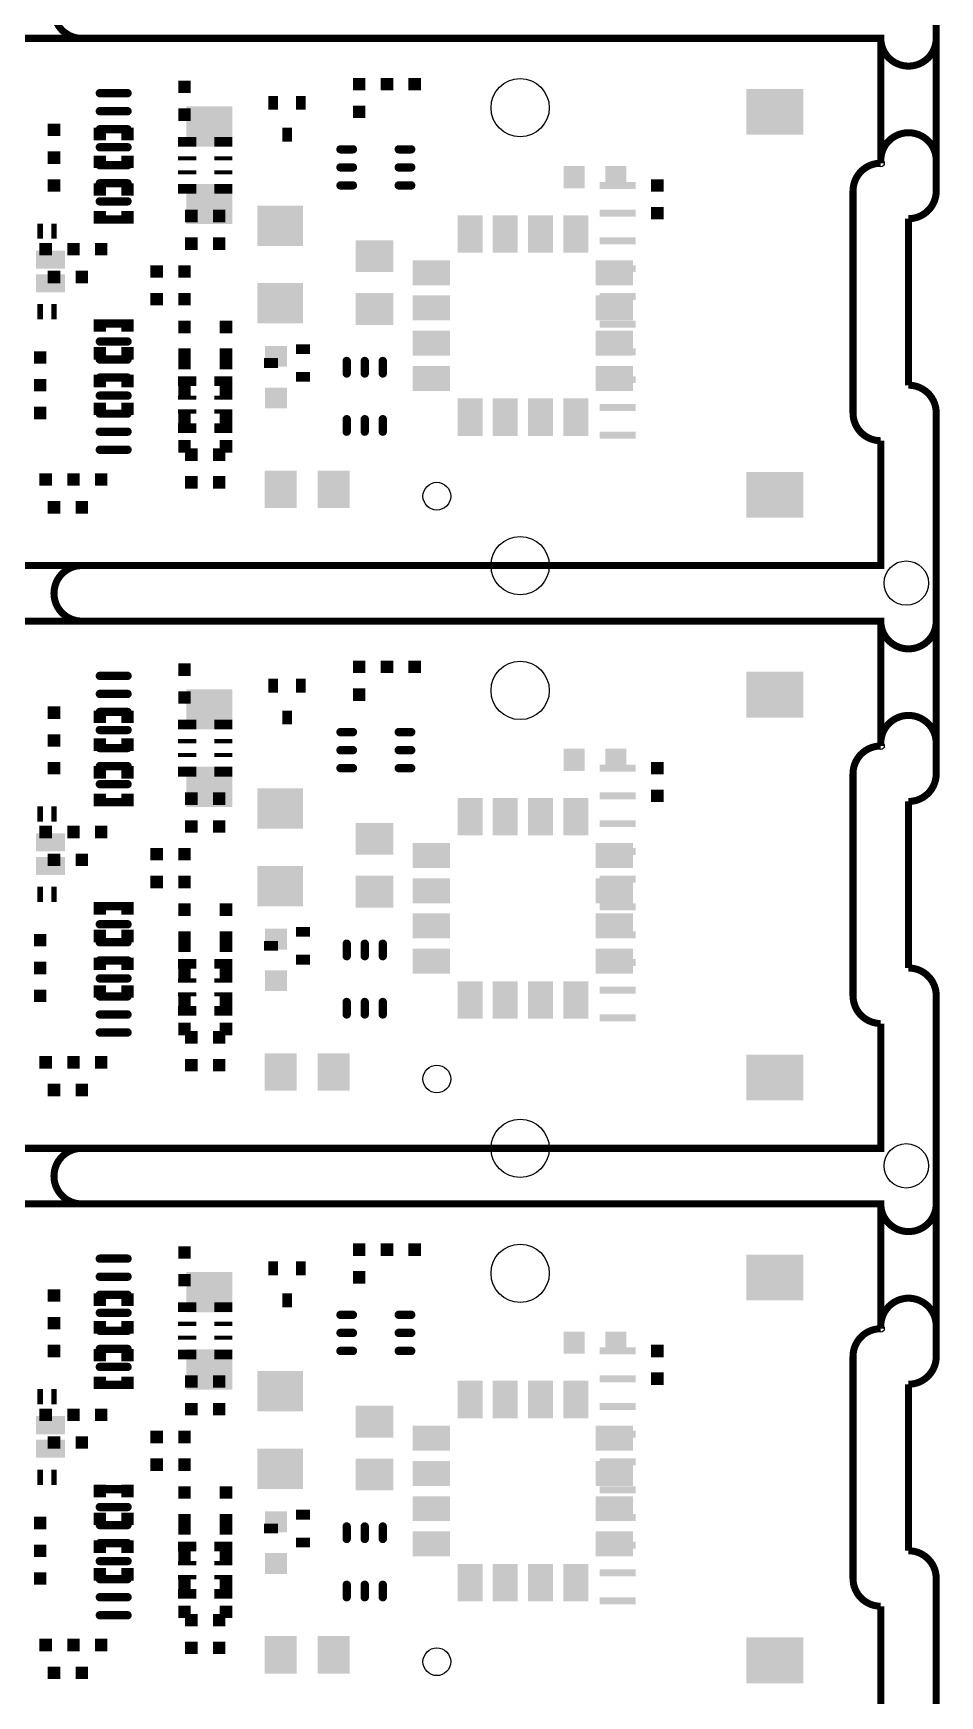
# Model space of a CAD drawing. Header units: inches. Extents: x -27 to 277, y -39 to 189.
# Drawn here: x 87.5 to 120.1, y 24.3 to 84.2 of the extents above; entities that cross this region are included whole.
import ezdxf

# ---------------------------------------------------------------- set-up
doc = ezdxf.new("R2010")
doc.units = ezdxf.units.IN
doc.header["$MEASUREMENT"] = 0
doc.layers.get('0').update_dxf_attribs({"color": 1})
for name, color, linetype in [('11_SPB', 52, 'Continuous'), ('12_SPT', 92, 'Continuous'), ('5_OL', 132, 'Continuous')]:
    doc.layers.add(name, color=color, linetype=linetype)

# ---------------------------------------------------------------- blocks, each defined once
blk = doc.blocks.new('D43ROUND0_254X0_254')
blk.add_circle((0, 0), 0.127)
blk = doc.blocks.new('D44ROUND2_10058X2_10058')
blk.add_circle((0, 0), 1.05)
blk = doc.blocks.new('D47ROUND1_6002X1_6002')
blk.add_circle((0, 0), 0.8)
blk = doc.blocks.new('D178OBLONG1_3X0_3', base_point=(0.65, 0.15))
at = {"const_width": 0.15}
blk.add_lwpolyline([(0.15, 0.225, 1), (0.15, 0.075), (1.15, 0.075, 1), (1.15, 0.225), (0.15, 0.225)], format="xyb", dxfattribs=at)
blk = doc.blocks.new('D177SQUARE0_45001X0_45001')
blk.add_solid([(-0.225005, -0.225005), (0.225005, -0.225005), (-0.225005, 0.225005), (0.225005, 0.225005)])
blk = doc.blocks.new('D181RECTANGLE0_65001X0_15001')
blk.add_solid([(-0.325005, -0.075005), (0.325005, -0.075005), (-0.325005, 0.075005), (0.325005, 0.075005)])
blk = doc.blocks.new('D182RECTANGLE0_65001X0_35001')
blk.add_solid([(-0.325005, -0.175005), (0.325005, -0.175005), (-0.325005, 0.175005), (0.325005, 0.175005)])
blk = doc.blocks.new('D183OBLONG0_75001X0_3', base_point=(0.375, 0.15))
at = {"const_width": 0.15}
blk.add_lwpolyline([(0.15, 0.225, 1), (0.15, 0.075), (0.60001, 0.075, 1), (0.60001, 0.225), (0.15, 0.225)], format="xyb", dxfattribs=at)
blk = doc.blocks.new('D185RECTANGLE1_15001X1_35001')
blk.add_solid([(-0.575005, -0.675005), (0.575005, -0.675005), (-0.575005, 0.675005), (0.575005, 0.675005)])
blk = doc.blocks.new('D188OBLONG0_3X0_75001', base_point=(0.15, 0.375))
at = {"const_width": 0.15}
blk.add_lwpolyline([(0.075, 0.15, 1), (0.225, 0.15), (0.225, 0.60001, 1), (0.075, 0.60001), (0.075, 0.15)], format="xyb", dxfattribs=at)
blk = doc.blocks.new('D191RECTANGLE1_65001X1_45001')
blk.add_solid([(-0.825005, -0.725005), (0.825005, -0.725005), (-0.825005, 0.725005), (0.825005, 0.725005)])
blk = doc.blocks.new('D192RECTANGLE1_35001X1_15001')
blk.add_solid([(-0.675005, -0.575005), (0.675005, -0.575005), (-0.675005, 0.575005), (0.675005, 0.575005)])
blk = doc.blocks.new('D193RECTANGLE0_5X0_35001')
blk.add_solid([(-0.25, -0.175005), (0.25, -0.175005), (-0.25, 0.175005), (0.25, 0.175005)])
blk = doc.blocks.new('D184RECTANGLE0_75001X0_8')
blk.add_solid([(-0.375005, -0.4), (0.375005, -0.4), (-0.375005, 0.4), (0.375005, 0.4)])
blk = doc.blocks.new('D196RECTANGLE0_9X1_35001')
blk.add_solid([(-0.45, -0.675005), (0.45, -0.675005), (-0.45, 0.675005), (0.45, 0.675005)])
blk = doc.blocks.new('D197RECTANGLE1_35001X0_9')
blk.add_solid([(-0.675005, -0.45), (0.675005, -0.45), (-0.675005, 0.45), (0.675005, 0.45)])
blk = doc.blocks.new('D198RECTANGLE0_35001X0_5')
blk.add_solid([(-0.175005, -0.25), (0.175005, -0.25), (-0.175005, 0.25), (0.175005, 0.25)])
blk = doc.blocks.new('D45ROUND1X1')
blk.add_circle((0, 0), 0.5)
blk = doc.blocks.new('D203RECTANGLE0_2X0_55001')
blk.add_solid([(-0.1, -0.275005), (0.1, -0.275005), (-0.1, 0.275005), (0.1, 0.275005)])
blk = doc.blocks.new('D204RECTANGLE2_05001X1_65001')
blk.add_solid([(-1.025005, -0.825005), (1.025005, -0.825005), (-1.025005, 0.825005), (1.025005, 0.825005)])
blk = doc.blocks.new('D205RECTANGLE1_3X0_25001')
blk.add_solid([(-0.65, -0.125005), (0.65, -0.125005), (-0.65, 0.125005), (0.65, 0.125005)])
blk = doc.blocks.new('D179RECTANGLE0_8X0_75001')
blk.add_solid([(-0.4, -0.375005), (0.4, -0.375005), (-0.4, 0.375005), (0.4, 0.375005)])
blk = doc.blocks.new('D211RECTANGLE1_05001X0_65001')
blk.add_solid([(-0.525005, -0.325005), (0.525005, -0.325005), (-0.525005, 0.325005), (0.525005, 0.325005)])

msp = doc.modelspace()

# ---------------------------------------------------------------- linework, layer by layer
at = {"layer": '5_OL', "const_width": 0.254}
for points in [[(119.99976, 91.50096), (119.99976, 78.50124)], [(118.00078, 79.49946), (118.00078, 84.00034), (26.08072, 84.00034), (26.08072, 81.50098)], [(118.00078, 79.49946), (118.00078, 84.00034), (26.08072, 84.00034), (26.08072, 81.50098)], [(117.00002, 70.50024), (117.00002, 78.50124)], [(117.00002, 70.50024), (117.00002, 78.4987)], [(118.999, 77.50048), (118.999, 71.501)], [(119.99976, 70.50024), (119.99976, 57.50052)], [(11.0998, 66.29908), (11.0998, 65.00114), (118.00078, 65.00114), (118.00078, 69.49948)], [(11.0998, 66.29908), (11.0998, 65.00114), (118.00078, 65.00114), (118.00078, 69.49948)], [(118.00078, 58.49874), (118.00078, 62.99962), (26.08072, 62.99962), (26.08072, 60.50026)], [(118.00078, 58.49874), (118.00078, 62.99962), (26.08072, 62.99962), (26.08072, 60.50026)], [(117.00002, 49.49952), (117.00002, 57.50052)], [(117.00002, 49.49952), (117.00002, 57.50052)], [(118.999, 56.49976), (118.999, 50.50028)], [(119.99976, 49.49952), (119.99976, 36.4998)], [(11.0998, 45.3009), (11.0998, 44.00042), (118.00078, 44.00042), (118.00078, 48.49876)], [(11.0998, 45.3009), (11.0998, 44.00042), (118.00078, 44.00042), (118.00078, 48.49876)], [(118.00078, 37.50056), (118.00078, 41.9989), (26.08072, 41.9989), (26.08072, 39.49954)], [(118.00078, 37.50056), (118.00078, 41.9989), (26.08072, 41.9989), (26.08072, 39.49954)], [(117.00002, 28.4988), (117.00002, 36.4998)], [(117.00002, 28.4988), (117.00002, 36.4998)], [(118.999, 35.49904), (118.999, 29.49956)], [(119.99976, 28.4988), (119.99976, 15.49908)], [(11.0998, 24.30018), (11.0998, 22.9997), (118.00078, 22.9997), (118.00078, 27.50058)], [(11.0998, 24.30018), (11.0998, 22.9997), (118.00078, 22.9997), (118.00078, 27.50058)]]:
    msp.add_lwpolyline(points, dxfattribs=at)
for points in [[(89.19972, 84.00034, -0.414214), (88.19896, 85.0011)], [(118.999, 82.99958, -0.414214), (118.00078, 84.00034)], [(119.99976, 84.00034, -0.414214), (118.999, 82.99958)], [(118.00078, 79.60106, -0.413469), (118.999, 80.59928)], [(118.999, 80.59928, -0.41347), (119.99976, 79.60106)], [(117.00002, 78.4987, -0.414214), (118.00078, 79.49946)], [(117.00002, 78.50124, -0.414214), (118.00078, 79.49946)], [(119.99976, 78.50124, -0.414214), (118.999, 77.50048)], [(118.999, 71.501, -0.414214), (119.99976, 70.50024)], [(118.00078, 69.49948, -0.414214), (117.00002, 70.50024)], [(118.00078, 69.49948, -0.414214), (117.00002, 70.50024)], [(88.19896, 64.00038, -0.414214), (89.19972, 65.00114)], [(89.19972, 62.99962, -0.414214), (88.19896, 64.00038)], [(118.999, 61.99886, -0.414214), (118.00078, 62.99962)], [(119.99976, 62.99962, -0.414214), (118.999, 61.99886)], [(118.00078, 58.60034, -0.41347), (118.999, 59.6011)], [(118.999, 59.6011, -0.414214), (119.99976, 58.60034)], [(117.00002, 57.50052, -0.414214), (118.00078, 58.49874)], [(117.00002, 57.50052, -0.414214), (118.00078, 58.49874)], [(119.99976, 57.50052, -0.414214), (118.999, 56.49976)], [(118.999, 50.50028, -0.414214), (119.99976, 49.49952)], [(118.00078, 48.49876, -0.414214), (117.00002, 49.49952)], [(118.00078, 48.49876, -0.414214), (117.00002, 49.49952)], [(88.19896, 42.99966, -0.414214), (89.19972, 44.00042)], [(89.19972, 41.9989, -0.414214), (88.19896, 42.99966)], [(118.999, 41.00068, -0.413469), (118.00078, 41.9989)], [(119.99976, 41.9989, -0.414214), (118.999, 41.00068)], [(118.00078, 37.59962, -0.41347), (118.999, 38.60038)], [(118.999, 38.60038, -0.414214), (119.99976, 37.59962)], [(117.00002, 36.4998, -0.414214), (118.00078, 37.50056)], [(117.00002, 36.4998, -0.414214), (118.00078, 37.50056)], [(119.99976, 36.4998, -0.414214), (118.999, 35.49904)], [(118.999, 29.49956, -0.414214), (119.99976, 28.4988)], [(118.00078, 27.50058, -0.41347), (117.00002, 28.4988)], [(118.00078, 27.50058, -0.41347), (117.00002, 28.4988)]]:
    msp.add_lwpolyline(points, format="xyb", dxfattribs=at)

# ---------------------------------------------------------------- block references
at = {"layer": '11_SPB'}
for name, p in [('D178OBLONG1_3X0_3', (90.35034, 82.02422)), ('D177SQUARE0_45001X0_45001', (92.9005, 82.25028)), ('D177SQUARE0_45001X0_45001', (99.1997, 82.34934)), ('D177SQUARE0_45001X0_45001', (100.20046, 82.34934)), ('D177SQUARE0_45001X0_45001', (101.20122, 82.34934)), ('D178OBLONG1_3X0_3', (90.35034, 81.37398)), ('D198RECTANGLE0_35001X0_5', (96.1009, 81.6737)), ('D198RECTANGLE0_35001X0_5', (97.09912, 81.6737)), ('D177SQUARE0_45001X0_45001', (99.1997, 81.35112)), ('D177SQUARE0_45001X0_45001', (92.9005, 81.24952)), ('D178OBLONG1_3X0_3', (90.35034, 80.72374)), ('D182RECTANGLE0_65001X0_35001', (92.99956, 80.27416)), ('D182RECTANGLE0_65001X0_35001', (94.30004, 80.27416)), ('D198RECTANGLE0_35001X0_5', (96.59874, 80.52562)), ('D178OBLONG1_3X0_3', (90.35034, 80.07604)), ('D181RECTANGLE0_65001X0_15001', (92.99956, 79.67472)), ('D181RECTANGLE0_65001X0_15001', (94.30004, 79.67472)), ('D183OBLONG0_75001X0_3', (98.75012, 79.99984)), ('D183OBLONG0_75001X0_3', (100.8507, 79.99984)), ('D178OBLONG1_3X0_3', (90.35034, 79.4258)), ('D181RECTANGLE0_65001X0_15001', (92.99956, 79.17434)), ('D181RECTANGLE0_65001X0_15001', (94.30004, 79.17434)), ('D183OBLONG0_75001X0_3', (98.75012, 79.3496)), ('D183OBLONG0_75001X0_3', (100.8507, 79.3496)), ('D184RECTANGLE0_75001X0_8', (106.94924, 78.99908)), ('D184RECTANGLE0_75001X0_8', (108.45038, 78.99908)), ('D178OBLONG1_3X0_3', (90.35034, 78.77556)), ('D182RECTANGLE0_65001X0_35001', (92.99956, 78.5749)), ('D182RECTANGLE0_65001X0_35001', (94.30004, 78.5749)), ('D183OBLONG0_75001X0_3', (98.75012, 78.69936)), ('D183OBLONG0_75001X0_3', (100.8507, 78.69936)), ('D177SQUARE0_45001X0_45001', (109.94898, 78.69936)), ('D178OBLONG1_3X0_3', (90.35034, 78.12532)), ('D191RECTANGLE1_65001X1_45001', (96.34982, 77.24648)), ('D177SQUARE0_45001X0_45001', (109.94898, 77.70114)), ('D178OBLONG1_3X0_3', (90.35034, 77.47508)), ('D177SQUARE0_45001X0_45001', (93.14942, 77.59954)), ('D177SQUARE0_45001X0_45001', (94.15018, 77.59954)), ('D196RECTANGLE0_9X1_35001', (103.19512, 76.9493)), ('D196RECTANGLE0_9X1_35001', (104.46512, 76.9493)), ('D196RECTANGLE0_9X1_35001', (105.73512, 76.9493)), ('D196RECTANGLE0_9X1_35001', (107.00512, 76.9493)), ('D177SQUARE0_45001X0_45001', (93.14942, 76.59878)), ('D177SQUARE0_45001X0_45001', (94.15018, 76.59878)), ('D192RECTANGLE1_35001X1_15001', (99.75088, 76.15174)), ('D177SQUARE0_45001X0_45001', (87.89924, 76.40066)), ('D177SQUARE0_45001X0_45001', (88.9, 76.40066)), ('D177SQUARE0_45001X0_45001', (89.90076, 76.40066)), ('D177SQUARE0_45001X0_45001', (88.19896, 75.3999)), ('D177SQUARE0_45001X0_45001', (89.19972, 75.3999)), ('D177SQUARE0_45001X0_45001', (91.89974, 75.60056)), ('D177SQUARE0_45001X0_45001', (92.9005, 75.60056)), ('D197RECTANGLE1_35001X0_9', (101.80066, 75.55484)), ('D197RECTANGLE1_35001X0_9', (108.39958, 75.55484)), ('D191RECTANGLE1_65001X1_45001', (96.34982, 74.45248)), ('D177SQUARE0_45001X0_45001', (91.89974, 74.5998)), ('D177SQUARE0_45001X0_45001', (92.9005, 74.5998)), ('D192RECTANGLE1_35001X1_15001', (99.75088, 74.24674)), ('D197RECTANGLE1_35001X0_9', (101.80066, 74.28484)), ('D197RECTANGLE1_35001X0_9', (108.39958, 74.28484)), ('D178OBLONG1_3X0_3', (90.35034, 73.72604)), ('D177SQUARE0_45001X0_45001', (92.9005, 73.59904)), ('D177SQUARE0_45001X0_45001', (94.3991, 73.59904)), ('D178OBLONG1_3X0_3', (90.35034, 73.0758)), ('D197RECTANGLE1_35001X0_9', (101.80066, 73.01484)), ('D197RECTANGLE1_35001X0_9', (108.39958, 73.01484)), ('D178OBLONG1_3X0_3', (90.35034, 72.42556)), ('D177SQUARE0_45001X0_45001', (92.9005, 72.60082)), ('D177SQUARE0_45001X0_45001', (94.3991, 72.60082)), ('D193RECTANGLE0_5X0_35001', (97.17532, 72.79894)), ('D188OBLONG0_3X0_75001', (98.75012, 72.1487)), ('D188OBLONG0_3X0_75001', (99.40036, 72.1487)), ('D188OBLONG0_3X0_75001', (100.0506, 72.1487)), ('D178OBLONG1_3X0_3', (90.35034, 71.77532)), ('D193RECTANGLE0_5X0_35001', (96.0247, 72.3011)), ('D193RECTANGLE0_5X0_35001', (97.17532, 71.80072)), ('D197RECTANGLE1_35001X0_9', (101.80066, 71.74484)), ('D197RECTANGLE1_35001X0_9', (108.39958, 71.74484)), ('D182RECTANGLE0_65001X0_35001', (92.99956, 71.65086)), ('D182RECTANGLE0_65001X0_35001', (94.30004, 71.65086)), ('D178OBLONG1_3X0_3', (90.35034, 71.12508)), ('D181RECTANGLE0_65001X0_15001', (92.99956, 71.04888)), ('D181RECTANGLE0_65001X0_15001', (94.30004, 71.04888)), ('D196RECTANGLE0_9X1_35001', (103.19512, 70.35038)), ('D196RECTANGLE0_9X1_35001', (104.46512, 70.35038)), ('D196RECTANGLE0_9X1_35001', (105.73512, 70.35038)), ('D196RECTANGLE0_9X1_35001', (107.00512, 70.35038)), ('D178OBLONG1_3X0_3', (90.35034, 70.47484)), ('D181RECTANGLE0_65001X0_15001', (92.99956, 70.55104)), ('D182RECTANGLE0_65001X0_35001', (92.99956, 69.94906)), ('D181RECTANGLE0_65001X0_15001', (94.30004, 70.55104)), ('D182RECTANGLE0_65001X0_35001', (94.30004, 69.94906)), ('D188OBLONG0_3X0_75001', (98.75012, 70.05066)), ('D188OBLONG0_3X0_75001', (99.40036, 70.05066)), ('D188OBLONG0_3X0_75001', (100.0506, 70.05066)), ('D178OBLONG1_3X0_3', (90.35034, 69.8246)), ('D178OBLONG1_3X0_3', (90.35034, 69.17436)), ('D177SQUARE0_45001X0_45001', (93.14942, 68.9991)), ('D177SQUARE0_45001X0_45001', (94.15018, 68.9991)), ('D177SQUARE0_45001X0_45001', (87.89924, 68.09994)), ('D177SQUARE0_45001X0_45001', (88.9, 68.09994)), ('D177SQUARE0_45001X0_45001', (89.90076, 68.09994)), ('D185RECTANGLE1_15001X1_35001', (96.37268, 67.74942)), ('D185RECTANGLE1_15001X1_35001', (98.27768, 67.74942)), ('D177SQUARE0_45001X0_45001', (93.14942, 68.00088)), ('D177SQUARE0_45001X0_45001', (94.15018, 68.00088)), ('D45ROUND1X1', (101.99878, 67.5005)), ('D177SQUARE0_45001X0_45001', (88.19896, 67.09918)), ('D177SQUARE0_45001X0_45001', (89.19972, 67.09918)), ('D178OBLONG1_3X0_3', (90.35034, 61.02604)), ('D177SQUARE0_45001X0_45001', (92.9005, 61.24956)), ('D177SQUARE0_45001X0_45001', (99.1997, 61.35116)), ('D177SQUARE0_45001X0_45001', (100.20046, 61.35116)), ('D177SQUARE0_45001X0_45001', (101.20122, 61.35116)), ('D178OBLONG1_3X0_3', (90.35034, 60.3758)), ('D198RECTANGLE0_35001X0_5', (96.1009, 60.67552)), ('D198RECTANGLE0_35001X0_5', (97.09912, 60.67552)), ('D177SQUARE0_45001X0_45001', (99.1997, 60.3504)), ('D177SQUARE0_45001X0_45001', (92.9005, 60.2488)), ('D178OBLONG1_3X0_3', (90.35034, 59.72556)), ('D182RECTANGLE0_65001X0_35001', (92.99956, 59.27598)), ('D182RECTANGLE0_65001X0_35001', (94.30004, 59.27598)), ('D198RECTANGLE0_35001X0_5', (96.59874, 59.5249)), ('D178OBLONG1_3X0_3', (90.35034, 59.07532)), ('D181RECTANGLE0_65001X0_15001', (92.99956, 58.674)), ('D181RECTANGLE0_65001X0_15001', (94.30004, 58.674)), ('D183OBLONG0_75001X0_3', (98.75012, 58.99912)), ('D183OBLONG0_75001X0_3', (100.8507, 58.99912)), ('D178OBLONG1_3X0_3', (90.35034, 58.42508)), ('D181RECTANGLE0_65001X0_15001', (92.99956, 58.17616)), ('D181RECTANGLE0_65001X0_15001', (94.30004, 58.17616)), ('D183OBLONG0_75001X0_3', (98.75012, 58.34888)), ('D183OBLONG0_75001X0_3', (100.8507, 58.34888)), ('D184RECTANGLE0_75001X0_8', (106.94924, 58.0009)), ('D184RECTANGLE0_75001X0_8', (108.45038, 58.0009)), ('D178OBLONG1_3X0_3', (90.35034, 57.77484)), ('D182RECTANGLE0_65001X0_35001', (92.99956, 57.57418)), ('D182RECTANGLE0_65001X0_35001', (94.30004, 57.57418)), ('D183OBLONG0_75001X0_3', (98.75012, 57.70118)), ('D183OBLONG0_75001X0_3', (100.8507, 57.70118)), ('D177SQUARE0_45001X0_45001', (109.94898, 57.70118)), ('D178OBLONG1_3X0_3', (90.35034, 57.1246)), ('D191RECTANGLE1_65001X1_45001', (96.34982, 56.24576)), ('D177SQUARE0_45001X0_45001', (109.94898, 56.70042)), ('D178OBLONG1_3X0_3', (90.35034, 56.47436)), ('D177SQUARE0_45001X0_45001', (93.14942, 56.59882)), ('D177SQUARE0_45001X0_45001', (94.15018, 56.59882)), ('D196RECTANGLE0_9X1_35001', (103.19512, 55.95112)), ('D196RECTANGLE0_9X1_35001', (104.46512, 55.95112)), ('D196RECTANGLE0_9X1_35001', (105.73512, 55.95112)), ('D196RECTANGLE0_9X1_35001', (107.00512, 55.95112)), ('D177SQUARE0_45001X0_45001', (93.14942, 55.6006)), ('D177SQUARE0_45001X0_45001', (94.15018, 55.6006)), ('D192RECTANGLE1_35001X1_15001', (99.75088, 55.15356)), ('D177SQUARE0_45001X0_45001', (87.89924, 55.39994)), ('D177SQUARE0_45001X0_45001', (88.9, 55.39994)), ('D177SQUARE0_45001X0_45001', (89.90076, 55.39994)), ('D177SQUARE0_45001X0_45001', (88.19896, 54.39918)), ('D177SQUARE0_45001X0_45001', (89.19972, 54.39918)), ('D177SQUARE0_45001X0_45001', (91.89974, 54.59984)), ('D177SQUARE0_45001X0_45001', (92.9005, 54.59984)), ('D197RECTANGLE1_35001X0_9', (101.80066, 54.55412)), ('D197RECTANGLE1_35001X0_9', (108.39958, 54.55412)), ('D191RECTANGLE1_65001X1_45001', (96.34982, 53.45176)), ('D177SQUARE0_45001X0_45001', (91.89974, 53.59908)), ('D177SQUARE0_45001X0_45001', (92.9005, 53.59908)), ('D192RECTANGLE1_35001X1_15001', (99.75088, 53.24856)), ('D197RECTANGLE1_35001X0_9', (101.80066, 53.28412)), ('D197RECTANGLE1_35001X0_9', (108.39958, 53.28412)), ('D178OBLONG1_3X0_3', (90.35034, 52.72532)), ('D177SQUARE0_45001X0_45001', (92.9005, 52.60086)), ('D177SQUARE0_45001X0_45001', (94.3991, 52.60086)), ('D178OBLONG1_3X0_3', (90.35034, 52.07508)), ('D197RECTANGLE1_35001X0_9', (101.80066, 52.01412)), ('D197RECTANGLE1_35001X0_9', (108.39958, 52.01412)), ('D178OBLONG1_3X0_3', (90.35034, 51.42484)), ('D177SQUARE0_45001X0_45001', (92.9005, 51.6001)), ('D177SQUARE0_45001X0_45001', (94.3991, 51.6001)), ('D193RECTANGLE0_5X0_35001', (97.17532, 51.80076)), ('D188OBLONG0_3X0_75001', (98.75012, 51.15052)), ('D188OBLONG0_3X0_75001', (99.40036, 51.15052)), ('D188OBLONG0_3X0_75001', (100.0506, 51.15052)), ('D178OBLONG1_3X0_3', (90.35034, 50.7746)), ('D193RECTANGLE0_5X0_35001', (96.0247, 51.30038)), ('D193RECTANGLE0_5X0_35001', (97.17532, 50.8)), ('D197RECTANGLE1_35001X0_9', (101.80066, 50.74412)), ('D197RECTANGLE1_35001X0_9', (108.39958, 50.74412)), ('D182RECTANGLE0_65001X0_35001', (92.99956, 50.65014)), ('D182RECTANGLE0_65001X0_35001', (94.30004, 50.65014)), ('D178OBLONG1_3X0_3', (90.35034, 50.12436)), ('D181RECTANGLE0_65001X0_15001', (92.99956, 50.0507)), ('D181RECTANGLE0_65001X0_15001', (94.30004, 50.0507)), ('D196RECTANGLE0_9X1_35001', (103.19512, 49.34966)), ('D196RECTANGLE0_9X1_35001', (104.46512, 49.34966)), ('D196RECTANGLE0_9X1_35001', (105.73512, 49.34966)), ('D196RECTANGLE0_9X1_35001', (107.00512, 49.34966)), ('D178OBLONG1_3X0_3', (90.35034, 49.47412)), ('D181RECTANGLE0_65001X0_15001', (92.99956, 49.55032)), ('D182RECTANGLE0_65001X0_35001', (92.99956, 48.95088)), ('D181RECTANGLE0_65001X0_15001', (94.30004, 49.55032)), ('D182RECTANGLE0_65001X0_35001', (94.30004, 48.95088)), ('D188OBLONG0_3X0_75001', (98.75012, 49.04994)), ('D188OBLONG0_3X0_75001', (99.40036, 49.04994)), ('D188OBLONG0_3X0_75001', (100.0506, 49.04994)), ('D178OBLONG1_3X0_3', (90.35034, 48.82388)), ('D178OBLONG1_3X0_3', (90.35034, 48.17618)), ('D177SQUARE0_45001X0_45001', (93.14942, 48.00092)), ('D177SQUARE0_45001X0_45001', (94.15018, 48.00092)), ('D185RECTANGLE1_15001X1_35001', (96.37268, 46.7487)), ('D185RECTANGLE1_15001X1_35001', (98.27768, 46.7487)), ('D177SQUARE0_45001X0_45001', (87.89924, 47.09922)), ('D177SQUARE0_45001X0_45001', (88.9, 47.09922)), ('D177SQUARE0_45001X0_45001', (89.90076, 47.09922)), ('D177SQUARE0_45001X0_45001', (93.14942, 47.00016)), ('D177SQUARE0_45001X0_45001', (94.15018, 47.00016)), ('D45ROUND1X1', (101.99878, 46.49978)), ('D177SQUARE0_45001X0_45001', (88.19896, 46.101)), ('D177SQUARE0_45001X0_45001', (89.19972, 46.101)), ('D178OBLONG1_3X0_3', (90.35034, 40.02532)), ('D177SQUARE0_45001X0_45001', (92.9005, 40.24884)), ('D177SQUARE0_45001X0_45001', (99.1997, 40.35044)), ('D177SQUARE0_45001X0_45001', (100.20046, 40.35044)), ('D177SQUARE0_45001X0_45001', (101.20122, 40.35044)), ('D198RECTANGLE0_35001X0_5', (96.1009, 39.6748)), ('D198RECTANGLE0_35001X0_5', (97.09912, 39.6748)), ('D177SQUARE0_45001X0_45001', (99.1997, 39.34968)), ('D178OBLONG1_3X0_3', (90.35034, 39.37508)), ('D177SQUARE0_45001X0_45001', (92.9005, 39.25062)), ('D178OBLONG1_3X0_3', (90.35034, 38.72484)), ('D182RECTANGLE0_65001X0_35001', (92.99956, 38.27526)), ('D182RECTANGLE0_65001X0_35001', (94.30004, 38.27526)), ('D198RECTANGLE0_35001X0_5', (96.59874, 38.52418)), ('D178OBLONG1_3X0_3', (90.35034, 38.0746)), ('D181RECTANGLE0_65001X0_15001', (92.99956, 37.67582)), ('D181RECTANGLE0_65001X0_15001', (94.30004, 37.67582)), ('D183OBLONG0_75001X0_3', (98.75012, 38.00094)), ('D183OBLONG0_75001X0_3', (100.8507, 38.00094)), ('D178OBLONG1_3X0_3', (90.35034, 37.42436)), ('D181RECTANGLE0_65001X0_15001', (92.99956, 37.17544)), ('D181RECTANGLE0_65001X0_15001', (94.30004, 37.17544)), ('D183OBLONG0_75001X0_3', (98.75012, 37.3507)), ('D183OBLONG0_75001X0_3', (100.8507, 37.3507)), ('D184RECTANGLE0_75001X0_8', (106.94924, 37.00018)), ('D184RECTANGLE0_75001X0_8', (108.45038, 37.00018)), ('D178OBLONG1_3X0_3', (90.35034, 36.77412)), ('D182RECTANGLE0_65001X0_35001', (92.99956, 36.576)), ('D182RECTANGLE0_65001X0_35001', (94.30004, 36.576)), ('D183OBLONG0_75001X0_3', (98.75012, 36.70046)), ('D183OBLONG0_75001X0_3', (100.8507, 36.70046)), ('D177SQUARE0_45001X0_45001', (109.94898, 36.70046)), ('D178OBLONG1_3X0_3', (90.35034, 36.12388)), ('D191RECTANGLE1_65001X1_45001', (96.34982, 35.24758)), ('D178OBLONG1_3X0_3', (90.35034, 35.47618)), ('D177SQUARE0_45001X0_45001', (93.14942, 35.60064)), ('D177SQUARE0_45001X0_45001', (94.15018, 35.60064)), ('D196RECTANGLE0_9X1_35001', (103.19512, 34.9504)), ('D196RECTANGLE0_9X1_35001', (104.46512, 34.9504)), ('D196RECTANGLE0_9X1_35001', (105.73512, 34.9504)), ('D196RECTANGLE0_9X1_35001', (107.00512, 34.9504)), ('D177SQUARE0_45001X0_45001', (109.94898, 35.6997)), ('D177SQUARE0_45001X0_45001', (93.14942, 34.59988)), ('D177SQUARE0_45001X0_45001', (94.15018, 34.59988)), ('D177SQUARE0_45001X0_45001', (87.89924, 34.39922)), ('D177SQUARE0_45001X0_45001', (88.9, 34.39922)), ('D177SQUARE0_45001X0_45001', (89.90076, 34.39922)), ('D192RECTANGLE1_35001X1_15001', (99.75088, 34.15284)), ('D177SQUARE0_45001X0_45001', (88.19896, 33.401)), ('D177SQUARE0_45001X0_45001', (89.19972, 33.401)), ('D177SQUARE0_45001X0_45001', (91.89974, 33.59912)), ('D177SQUARE0_45001X0_45001', (92.9005, 33.59912)), ('D197RECTANGLE1_35001X0_9', (101.80066, 33.55594)), ('D197RECTANGLE1_35001X0_9', (108.39958, 33.55594)), ('D191RECTANGLE1_65001X1_45001', (96.34982, 32.45358)), ('D177SQUARE0_45001X0_45001', (91.89974, 32.6009)), ('D177SQUARE0_45001X0_45001', (92.9005, 32.6009)), ('D192RECTANGLE1_35001X1_15001', (99.75088, 32.24784)), ('D197RECTANGLE1_35001X0_9', (101.80066, 32.28594)), ('D197RECTANGLE1_35001X0_9', (108.39958, 32.28594)), ('D178OBLONG1_3X0_3', (90.35034, 31.7246)), ('D177SQUARE0_45001X0_45001', (92.9005, 31.60014)), ('D177SQUARE0_45001X0_45001', (94.3991, 31.60014)), ('D178OBLONG1_3X0_3', (90.35034, 31.07436)), ('D197RECTANGLE1_35001X0_9', (101.80066, 31.01594)), ('D197RECTANGLE1_35001X0_9', (108.39958, 31.01594)), ('D178OBLONG1_3X0_3', (90.35034, 30.42412)), ('D177SQUARE0_45001X0_45001', (92.9005, 30.59938)), ('D177SQUARE0_45001X0_45001', (94.3991, 30.59938)), ('D193RECTANGLE0_5X0_35001', (97.17532, 30.80004)), ('D193RECTANGLE0_5X0_35001', (96.0247, 30.29966)), ('D193RECTANGLE0_5X0_35001', (97.17532, 29.79928)), ('D188OBLONG0_3X0_75001', (98.75012, 30.1498)), ('D188OBLONG0_3X0_75001', (99.40036, 30.1498)), ('D188OBLONG0_3X0_75001', (100.0506, 30.1498)), ('D197RECTANGLE1_35001X0_9', (101.80066, 29.74594)), ('D197RECTANGLE1_35001X0_9', (108.39958, 29.74594)), ('D178OBLONG1_3X0_3', (90.35034, 29.77388)), ('D182RECTANGLE0_65001X0_35001', (92.99956, 29.64942)), ('D182RECTANGLE0_65001X0_35001', (94.30004, 29.64942)), ('D178OBLONG1_3X0_3', (90.35034, 29.12618)), ('D181RECTANGLE0_65001X0_15001', (92.99956, 29.04998)), ('D181RECTANGLE0_65001X0_15001', (94.30004, 29.04998)), ('D196RECTANGLE0_9X1_35001', (103.19512, 28.34894)), ('D196RECTANGLE0_9X1_35001', (104.46512, 28.34894)), ('D196RECTANGLE0_9X1_35001', (105.73512, 28.34894)), ('D196RECTANGLE0_9X1_35001', (107.00512, 28.34894)), ('D178OBLONG1_3X0_3', (90.35034, 28.47594)), ('D181RECTANGLE0_65001X0_15001', (92.99956, 28.5496)), ('D181RECTANGLE0_65001X0_15001', (94.30004, 28.5496)), ('D188OBLONG0_3X0_75001', (98.75012, 28.04922)), ('D188OBLONG0_3X0_75001', (99.40036, 28.04922)), ('D188OBLONG0_3X0_75001', (100.0506, 28.04922)), ('D178OBLONG1_3X0_3', (90.35034, 27.8257)), ('D182RECTANGLE0_65001X0_35001', (92.99956, 27.95016)), ('D182RECTANGLE0_65001X0_35001', (94.30004, 27.95016)), ('D178OBLONG1_3X0_3', (90.35034, 27.17546)), ('D177SQUARE0_45001X0_45001', (93.14942, 27.0002)), ('D177SQUARE0_45001X0_45001', (94.15018, 27.0002)), ('D185RECTANGLE1_15001X1_35001', (96.37268, 25.75052)), ('D185RECTANGLE1_15001X1_35001', (98.27768, 25.75052)), ('D177SQUARE0_45001X0_45001', (87.89924, 26.10104)), ('D177SQUARE0_45001X0_45001', (88.9, 26.10104)), ('D177SQUARE0_45001X0_45001', (89.90076, 26.10104)), ('D177SQUARE0_45001X0_45001', (93.14942, 25.99944)), ('D177SQUARE0_45001X0_45001', (94.15018, 25.99944)), ('D45ROUND1X1', (101.99878, 25.49906)), ('D177SQUARE0_45001X0_45001', (88.19896, 25.10028)), ('D177SQUARE0_45001X0_45001', (89.19972, 25.10028))]:
    msp.add_blockref(name, p, dxfattribs=at)
at = {"layer": '12_SPT'}
for name, p in [('D204RECTANGLE2_05001X1_65001', (114.18062, 81.35112)), ('D191RECTANGLE1_65001X1_45001', (93.79966, 80.8228)), ('D177SQUARE0_45001X0_45001', (88.19896, 80.70088)), ('D177SQUARE0_45001X0_45001', (89.84996, 80.55102)), ('D177SQUARE0_45001X0_45001', (90.85072, 80.55102)), ('D177SQUARE0_45001X0_45001', (88.19896, 79.70012)), ('D177SQUARE0_45001X0_45001', (89.84996, 79.55026)), ('D177SQUARE0_45001X0_45001', (90.85072, 79.55026)), ('D177SQUARE0_45001X0_45001', (88.19896, 78.69936)), ('D177SQUARE0_45001X0_45001', (89.84996, 78.5495)), ('D177SQUARE0_45001X0_45001', (90.85072, 78.5495)), ('D191RECTANGLE1_65001X1_45001', (93.79966, 78.0288)), ('D205RECTANGLE1_3X0_25001', (108.51896, 78.69936)), ('D203RECTANGLE0_2X0_55001', (87.70112, 77.0509)), ('D203RECTANGLE0_2X0_55001', (88.19896, 77.0509)), ('D177SQUARE0_45001X0_45001', (89.84996, 77.54874)), ('D177SQUARE0_45001X0_45001', (90.85072, 77.54874)), ('D205RECTANGLE1_3X0_25001', (108.51896, 77.70114)), ('D205RECTANGLE1_3X0_25001', (108.51896, 76.70038)), ('D211RECTANGLE1_05001X0_65001', (88.0745, 76.02474)), ('D211RECTANGLE1_05001X0_65001', (88.0745, 75.17384)), ('D205RECTANGLE1_3X0_25001', (108.51896, 75.69962)), ('D203RECTANGLE0_2X0_55001', (87.70112, 74.15022)), ('D203RECTANGLE0_2X0_55001', (88.19896, 74.15022)), ('D205RECTANGLE1_3X0_25001', (108.51896, 74.69886)), ('D177SQUARE0_45001X0_45001', (89.84996, 73.64984)), ('D177SQUARE0_45001X0_45001', (90.85072, 73.64984)), ('D205RECTANGLE1_3X0_25001', (108.51896, 73.70064)), ('D177SQUARE0_45001X0_45001', (87.70112, 72.49922)), ('D177SQUARE0_45001X0_45001', (89.84996, 72.64908)), ('D177SQUARE0_45001X0_45001', (90.85072, 72.64908)), ('D177SQUARE0_45001X0_45001', (92.9005, 72.3011)), ('D177SQUARE0_45001X0_45001', (94.3991, 72.3011)), ('D179RECTANGLE0_8X0_75001', (96.19996, 72.53986)), ('D205RECTANGLE1_3X0_25001', (108.51896, 72.69988)), ('D177SQUARE0_45001X0_45001', (87.70112, 71.501)), ('D177SQUARE0_45001X0_45001', (89.84996, 71.65086)), ('D177SQUARE0_45001X0_45001', (90.85072, 71.65086)), ('D177SQUARE0_45001X0_45001', (92.9005, 71.30034)), ('D177SQUARE0_45001X0_45001', (94.3991, 71.30034)), ('D179RECTANGLE0_8X0_75001', (96.19996, 71.03872)), ('D205RECTANGLE1_3X0_25001', (108.51896, 71.69912)), ('D177SQUARE0_45001X0_45001', (87.70112, 70.50024)), ('D177SQUARE0_45001X0_45001', (89.84996, 70.6501)), ('D177SQUARE0_45001X0_45001', (90.85072, 70.6501)), ('D205RECTANGLE1_3X0_25001', (108.51896, 70.7009)), ('D177SQUARE0_45001X0_45001', (92.9005, 70.29958)), ('D177SQUARE0_45001X0_45001', (94.3991, 70.29958)), ('D177SQUARE0_45001X0_45001', (92.9005, 69.29882)), ('D177SQUARE0_45001X0_45001', (94.3991, 69.29882)), ('D205RECTANGLE1_3X0_25001', (108.51896, 69.70014)), ('D204RECTANGLE2_05001X1_65001', (114.18062, 67.54876)), ('D45ROUND1X1', (101.99878, 67.5005)), ('D204RECTANGLE2_05001X1_65001', (114.18062, 60.3504)), ('D191RECTANGLE1_65001X1_45001', (93.79966, 59.82208)), ('D177SQUARE0_45001X0_45001', (88.19896, 59.70016)), ('D177SQUARE0_45001X0_45001', (89.84996, 59.5503)), ('D177SQUARE0_45001X0_45001', (90.85072, 59.5503)), ('D177SQUARE0_45001X0_45001', (88.19896, 58.6994)), ('D177SQUARE0_45001X0_45001', (89.84996, 58.54954)), ('D177SQUARE0_45001X0_45001', (90.85072, 58.54954)), ('D177SQUARE0_45001X0_45001', (88.19896, 57.70118)), ('D177SQUARE0_45001X0_45001', (89.84996, 57.54878)), ('D177SQUARE0_45001X0_45001', (90.85072, 57.54878)), ('D191RECTANGLE1_65001X1_45001', (93.79966, 57.02808)), ('D205RECTANGLE1_3X0_25001', (108.51896, 57.70118)), ('D203RECTANGLE0_2X0_55001', (87.70112, 56.05018)), ('D203RECTANGLE0_2X0_55001', (88.19896, 56.05018)), ('D177SQUARE0_45001X0_45001', (89.84996, 56.55056)), ('D177SQUARE0_45001X0_45001', (90.85072, 56.55056)), ('D205RECTANGLE1_3X0_25001', (108.51896, 56.70042)), ('D205RECTANGLE1_3X0_25001', (108.51896, 55.69966)), ('D211RECTANGLE1_05001X0_65001', (88.0745, 55.02402)), ('D205RECTANGLE1_3X0_25001', (108.51896, 54.6989)), ('D211RECTANGLE1_05001X0_65001', (88.0745, 54.17566)), ('D203RECTANGLE0_2X0_55001', (87.70112, 53.1495)), ('D203RECTANGLE0_2X0_55001', (88.19896, 53.1495)), ('D205RECTANGLE1_3X0_25001', (108.51896, 53.70068)), ('D177SQUARE0_45001X0_45001', (89.84996, 52.64912)), ('D177SQUARE0_45001X0_45001', (90.85072, 52.64912)), ('D205RECTANGLE1_3X0_25001', (108.51896, 52.69992)), ('D177SQUARE0_45001X0_45001', (87.70112, 51.50104)), ('D177SQUARE0_45001X0_45001', (89.84996, 51.6509)), ('D177SQUARE0_45001X0_45001', (90.85072, 51.6509)), ('D177SQUARE0_45001X0_45001', (92.9005, 51.30038)), ('D177SQUARE0_45001X0_45001', (94.3991, 51.30038)), ('D179RECTANGLE0_8X0_75001', (96.19996, 51.53914)), ('D205RECTANGLE1_3X0_25001', (108.51896, 51.69916)), ('D177SQUARE0_45001X0_45001', (87.70112, 50.50028)), ('D177SQUARE0_45001X0_45001', (89.84996, 50.65014)), ('D177SQUARE0_45001X0_45001', (90.85072, 50.65014)), ('D177SQUARE0_45001X0_45001', (92.9005, 50.29962)), ('D177SQUARE0_45001X0_45001', (94.3991, 50.29962)), ('D179RECTANGLE0_8X0_75001', (96.19996, 50.04054)), ('D205RECTANGLE1_3X0_25001', (108.51896, 50.70094)), ('D177SQUARE0_45001X0_45001', (87.70112, 49.49952)), ('D177SQUARE0_45001X0_45001', (89.84996, 49.64938)), ('D177SQUARE0_45001X0_45001', (90.85072, 49.64938)), ('D205RECTANGLE1_3X0_25001', (108.51896, 49.70018)), ('D177SQUARE0_45001X0_45001', (92.9005, 49.29886)), ('D177SQUARE0_45001X0_45001', (94.3991, 49.29886)), ('D205RECTANGLE1_3X0_25001', (108.51896, 48.69942)), ('D177SQUARE0_45001X0_45001', (92.9005, 48.30064)), ('D177SQUARE0_45001X0_45001', (94.3991, 48.30064)), ('D204RECTANGLE2_05001X1_65001', (114.18062, 46.55058)), ('D45ROUND1X1', (101.99878, 46.49978)), ('D204RECTANGLE2_05001X1_65001', (114.18062, 39.34968)), ('D191RECTANGLE1_65001X1_45001', (93.79966, 38.82136)), ('D177SQUARE0_45001X0_45001', (88.19896, 38.69944)), ('D177SQUARE0_45001X0_45001', (89.84996, 38.54958)), ('D177SQUARE0_45001X0_45001', (90.85072, 38.54958)), ('D177SQUARE0_45001X0_45001', (88.19896, 37.70122)), ('D177SQUARE0_45001X0_45001', (89.84996, 37.54882)), ('D177SQUARE0_45001X0_45001', (90.85072, 37.54882)), ('D177SQUARE0_45001X0_45001', (88.19896, 36.70046)), ('D177SQUARE0_45001X0_45001', (89.84996, 36.5506)), ('D177SQUARE0_45001X0_45001', (90.85072, 36.5506)), ('D191RECTANGLE1_65001X1_45001', (93.79966, 36.02736)), ('D205RECTANGLE1_3X0_25001', (108.51896, 36.70046)), ('D177SQUARE0_45001X0_45001', (89.84996, 35.54984)), ('D177SQUARE0_45001X0_45001', (90.85072, 35.54984)), ('D205RECTANGLE1_3X0_25001', (108.51896, 35.6997)), ('D203RECTANGLE0_2X0_55001', (87.70112, 35.04946)), ('D203RECTANGLE0_2X0_55001', (88.19896, 35.04946)), ('D205RECTANGLE1_3X0_25001', (108.51896, 34.69894)), ('D211RECTANGLE1_05001X0_65001', (88.0745, 34.02584)), ('D205RECTANGLE1_3X0_25001', (108.51896, 33.70072)), ('D211RECTANGLE1_05001X0_65001', (88.0745, 33.17494)), ('D203RECTANGLE0_2X0_55001', (87.70112, 32.14878)), ('D203RECTANGLE0_2X0_55001', (88.19896, 32.14878)), ('D205RECTANGLE1_3X0_25001', (108.51896, 32.69996)), ('D177SQUARE0_45001X0_45001', (89.84996, 31.65094)), ('D177SQUARE0_45001X0_45001', (90.85072, 31.65094)), ('D205RECTANGLE1_3X0_25001', (108.51896, 31.6992)), ('D177SQUARE0_45001X0_45001', (87.70112, 30.50032)), ('D177SQUARE0_45001X0_45001', (89.84996, 30.65018)), ('D177SQUARE0_45001X0_45001', (90.85072, 30.65018)), ('D179RECTANGLE0_8X0_75001', (96.19996, 30.54096)), ('D205RECTANGLE1_3X0_25001', (108.51896, 30.70098)), ('D177SQUARE0_45001X0_45001', (92.9005, 30.29966)), ('D177SQUARE0_45001X0_45001', (94.3991, 30.29966)), ('D177SQUARE0_45001X0_45001', (87.70112, 29.49956)), ('D177SQUARE0_45001X0_45001', (89.84996, 29.64942)), ('D177SQUARE0_45001X0_45001', (90.85072, 29.64942)), ('D177SQUARE0_45001X0_45001', (92.9005, 29.2989)), ('D177SQUARE0_45001X0_45001', (94.3991, 29.2989)), ('D179RECTANGLE0_8X0_75001', (96.19996, 29.03982)), ('D205RECTANGLE1_3X0_25001', (108.51896, 29.70022)), ('D177SQUARE0_45001X0_45001', (89.84996, 28.6512)), ('D177SQUARE0_45001X0_45001', (90.85072, 28.6512)), ('D205RECTANGLE1_3X0_25001', (108.51896, 28.69946)), ('D177SQUARE0_45001X0_45001', (87.70112, 28.4988)), ('D177SQUARE0_45001X0_45001', (92.9005, 28.30068)), ('D177SQUARE0_45001X0_45001', (94.3991, 28.30068)), ('D205RECTANGLE1_3X0_25001', (108.51896, 27.6987)), ('D177SQUARE0_45001X0_45001', (92.9005, 27.29992)), ('D177SQUARE0_45001X0_45001', (94.3991, 27.29992)), ('D204RECTANGLE2_05001X1_65001', (114.18062, 25.54986)), ('D45ROUND1X1', (101.99878, 25.49906))]:
    msp.add_blockref(name, p, dxfattribs=at)
at = {"layer": '5_OL'}
for name, p in [('D44ROUND2_10058X2_10058', (105.00106, 81.50098)), ('D43ROUND0_254X0_254', (118.00078, 79.49946)), ('D43ROUND0_254X0_254', (118.00078, 79.49946)), ('D44ROUND2_10058X2_10058', (105.00106, 65.00114)), ('D47ROUND1_6002X1_6002', (118.92026, 64.36868)), ('D44ROUND2_10058X2_10058', (105.00106, 60.50026)), ('D43ROUND0_254X0_254', (118.00078, 58.49874)), ('D43ROUND0_254X0_254', (118.00078, 58.49874)), ('D44ROUND2_10058X2_10058', (105.00106, 44.00042)), ('D47ROUND1_6002X1_6002', (118.92026, 43.3705)), ('D44ROUND2_10058X2_10058', (105.00106, 39.49954)), ('D43ROUND0_254X0_254', (118.00078, 37.50056)), ('D43ROUND0_254X0_254', (118.00078, 37.50056))]:
    msp.add_blockref(name, p, dxfattribs=at)

doc.saveas('drawing.dxf')
